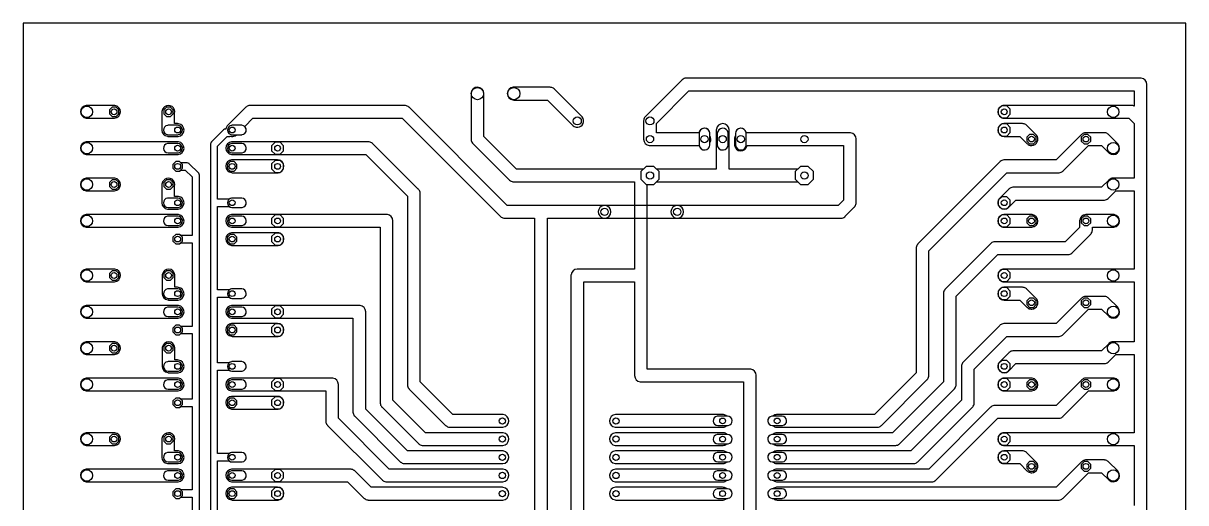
# Model space of a CAD drawing. Header units: millimetres. Extents: x -3 to 160, y -76 to 100.
# Drawn here: x -2.5 to 160, y 33 to 100 of the extents above; entities that cross this region are included whole.
import ezdxf

# ---------------------------------------------------------------- set-up
doc = ezdxf.new("R2010")
doc.units = ezdxf.units.MM

msp = doc.modelspace()

# ---------------------------------------------------------------- linework, layer by layer
at = {"layer": '16_copper'}
for points in [[(99.95, -3.81), (99.95, 50.8), (99.95, 50.81), (99.95, 50.82, 0.372272), (99.17, 51.68), (99.15, 51.68, 0.022523), (99.07, 51.69), (99.06, 51.69), (84.71, 51.69), (84.71, 77.47), (85.62, 77.47), (86, 77.85), (105.77, 77.85), (106.15, 77.47), (107.21, 77.47), (107.95, 78.21), (107.95, 79.27), (107.21, 80.01), (106.15, 80.01), (105.77, 79.63), (96.14, 79.63), (96.14, 85.09), (96.14, 85.16, 0.901634), (94.37, 85.2), (94.36, 85.09), (94.36, 79.63), (86, 79.63), (85.62, 80.01), (84.56, 80.01), (84.18, 79.63), (66.41, 79.63), (61.85, 84.19), (61.85, 90.17), (61.85, 90.24, 0.901634), (60.08, 90.28), (60.07, 90.17), (60.07, 83.82), (60.07, 83.79), (60.07, 83.75, 0.147805), (60.26, 83.27), (60.26, 83.27), (60.26, 83.27), (60.31, 83.21), (60.32, 83.2), (60.33, 83.19), (65.41, 78.11), (65.44, 78.09), (65.46, 78.07, 0.147806), (65.93, 77.86), (65.93, 77.86), (65.94, 77.86), (66.01, 77.85), (66.03, 77.85), (66.04, 77.85), (82.93, 77.85), (82.93, 65.66), (74.93, 65.66), (74.92, 65.66), (74.91, 65.66, 0.372272), (74.05, 64.88), (74.05, 64.86, 0.022523), (74.04, 64.78), (74.04, 64.77), (74.04, 20.69)], [(154.56, -69.85), (154.56, 91.44), (154.56, 91.45), (154.56, 91.46, 0.372272), (153.78, 92.32), (153.76, 92.32, 0.022523), (153.68, 92.33), (153.67, 92.33), (90.17, 92.33), (90.14, 92.33), (90.1, 92.33, 0.147805), (89.62, 92.14), (89.62, 92.14), (89.62, 92.14), (89.56, 92.09), (89.55, 92.08), (89.54, 92.07), (84.46, 86.99), (84.44, 86.96), (84.42, 86.94, 0.147806), (84.21, 86.47), (84.21, 86.47), (84.21, 86.46), (84.2, 86.39), (84.2, 86.37), (84.2, 86.36), (84.2, 83.82), (84.2, 83.81), (84.2, 83.8, 0.372272), (84.98, 82.94), (85, 82.94, 0.022523), (85.08, 82.93), (85.09, 82.93), (91.96, 82.93), (91.97, 82.87, 0.862606), (93.47, 83.02), (93.47, 83.36), (93.5, 83.41, 0.257005), (93.48, 84.27), (93.47, 84.28), (93.47, 84.62), (93.46, 84.69, 0.820678), (91.97, 84.77), (91.96, 84.71), (85.98, 84.71), (85.98, 85.99), (90.54, 90.55), (152.78, 90.55), (152.78, 88.43), (152.76, 88.44), (152.73, 88.46, 0.062973), (152.51, 88.51), (152.51, 88.51), (152.5, 88.51), (152.43, 88.52), (152.41, 88.52), (152.4, 88.52), (134.62, 88.52), (134.55, 88.52, 0.062973), (134.33, 88.47), (134.32, 88.47, 0.189946), (133.83, 88.04), (133.82, 88.01, 0.027621), (133.78, 87.92), (133.77, 87.9, 0.372273), (134.23, 86.83), (134.24, 86.83, 0.027419), (134.33, 86.79), (134.37, 86.78, 0.041952), (134.51, 86.75), (134.62, 86.74), (152.03, 86.74), (152.78, 85.99), (152.78, 78.36), (149.86, 78.36), (149.83, 78.36), (149.79, 78.36, 0.147805), (149.31, 78.17), (149.31, 78.17), (149.31, 78.17), (149.25, 78.12), (149.24, 78.11), (149.23, 78.1), (148.22, 77.09), (135.89, 77.09), (135.86, 77.09), (135.82, 77.09, 0.147805), (135.34, 76.9), (135.34, 76.9), (135.34, 76.9), (135.28, 76.85), (135.27, 76.84), (135.26, 76.83), (133.99, 75.56), (133.94, 75.5, 0.062973), (133.82, 75.32), (133.82, 75.31, 0.189946), (133.77, 74.66), (133.78, 74.64, 0.027621), (133.82, 74.55), (133.83, 74.53, 0.372272), (134.91, 74.09), (134.92, 74.09, 0.027421), (135, 74.13), (135.04, 74.15, 0.041951), (135.17, 74.23), (135.25, 74.3), (136.26, 75.31), (148.59, 75.31), (148.62, 75.31), (148.66, 75.31, 0.147805), (149.14, 75.5), (149.14, 75.5), (149.14, 75.5), (149.2, 75.55), (149.21, 75.56), (149.22, 75.57), (150.23, 76.58), (152.78, 76.58), (152.78, 65.66), (134.62, 65.66), (134.55, 65.66, 0.062973), (134.33, 65.61), (134.32, 65.61, 0.189946), (133.83, 65.18), (133.82, 65.15, 0.027621), (133.78, 65.06), (133.77, 65.04, 0.372273), (134.23, 63.97), (134.24, 63.97, 0.027419), (134.33, 63.93), (134.37, 63.92, 0.041952), (134.51, 63.89), (134.62, 63.88), (152.78, 63.88), (152.78, 55.5), (149.86, 55.5), (149.83, 55.5), (149.79, 55.5, 0.147805), (149.31, 55.31), (149.31, 55.31), (149.31, 55.31), (149.25, 55.26), (149.24, 55.25), (149.23, 55.24), (148.22, 54.23), (135.89, 54.23), (135.86, 54.23), (135.82, 54.23, 0.147805), (135.34, 54.04), (135.34, 54.04), (135.34, 54.04), (135.28, 53.99), (135.27, 53.98), (135.26, 53.97), (133.99, 52.7), (133.94, 52.64, 0.062973), (133.82, 52.46), (133.82, 52.45, 0.189946), (133.77, 51.8), (133.78, 51.78, 0.027621), (133.82, 51.69), (133.83, 51.67, 0.372272), (134.91, 51.23), (134.92, 51.23, 0.027421), (135, 51.27), (135.04, 51.29, 0.041951), (135.17, 51.37), (135.25, 51.44), (136.26, 52.45), (148.59, 52.45), (148.62, 52.45), (148.66, 52.45, 0.147805), (149.14, 52.64), (149.14, 52.64), (149.14, 52.64), (149.2, 52.69), (149.21, 52.7), (149.22, 52.71), (150.23, 53.72), (152.78, 53.72), (152.78, 42.8), (134.62, 42.8), (134.55, 42.8, 0.062973), (134.33, 42.75), (134.32, 42.75, 0.189946), (133.83, 42.32), (133.82, 42.29, 0.027621), (133.78, 42.2), (133.77, 42.18, 0.372273), (134.23, 41.11), (134.24, 41.11, 0.027419), (134.33, 41.07), (134.37, 41.06, 0.041952), (134.51, 41.03), (134.62, 41.02), (152.78, 41.02), (152.78, 32.64)], [(70.74, 24.13), (70.74, 72.77), (78.74, 72.77), (78.81, 72.77, 0.901634), (78.85, 74.54), (78.74, 74.55), (65.14, 74.55), (51.43, 88.26), (51.4, 88.28), (51.38, 88.3, 0.147806), (50.91, 88.51), (50.91, 88.51), (50.9, 88.51), (50.83, 88.52), (50.81, 88.52), (50.8, 88.52), (29.21, 88.52), (29.18, 88.52), (29.14, 88.52, 0.147805), (28.66, 88.33), (28.66, 88.33), (28.66, 88.33), (28.6, 88.28), (28.59, 88.27), (28.58, 88.26), (26.04, 85.72), (25.99, 85.66, 0.126448), (25.8, 85.27), (25.79, 85.22), (25.78, 85.22, 0.161128), (25.47, 85.12), (25.47, 85.11), (25.46, 85.11), (25.42, 85.07), (25.42, 85.07), (25.42, 85.07), (23.77, 83.42), (23.76, 83.41), (23.74, 83.39, 0.139562), (23.63, 83.14), (23.63, 83.13), (23.63, 83.12), (23.62, 83.07), (23.62, 83.07), (23.62, 83.06), (23.62, -1.79)], [(24.64, 29.72), (24.64, 38.86), (26.25, 38.86), (26.28, 38.84, 0.148336), (26.64, 38.71), (28.02, 38.71), (28.09, 38.72, 0.906346), (28.02, 40.03), (26.64, 40.03), (26.57, 40.02, 0.123338), (26.28, 39.9), (26.25, 39.88), (24.64, 39.88), (24.64, 51.56), (26.25, 51.56), (26.28, 51.54, 0.148336), (26.64, 51.41), (28.02, 51.41), (28.09, 51.42, 0.906346), (28.02, 52.73), (26.64, 52.73), (26.57, 52.72, 0.123338), (26.28, 52.6), (26.25, 52.58), (24.64, 52.58), (24.64, 61.72), (26.25, 61.72), (26.28, 61.7, 0.148336), (26.64, 61.57), (28.02, 61.57), (28.09, 61.58, 0.906346), (28.02, 62.89), (26.64, 62.89), (26.57, 62.88, 0.123338), (26.28, 62.76), (26.25, 62.74), (24.64, 62.74), (24.64, 74.42), (26.25, 74.42), (26.28, 74.4, 0.148336), (26.64, 74.27), (28.02, 74.27), (28.09, 74.28, 0.906346), (28.02, 75.59), (26.64, 75.59), (26.57, 75.58, 0.123338), (26.28, 75.46), (26.25, 75.44), (24.64, 75.44), (24.64, 82.85), (25.99, 84.2), (26.29, 84.2), (26.31, 84.2), (26.33, 84.2, 0.055524), (26.44, 84.22), (26.45, 84.23), (26.45, 84.23), (26.51, 84.21), (26.59, 84.2, 0.190941), (27.22, 84.39), (27.26, 84.43), (28.02, 84.43), (28.09, 84.44, 0.633243), (28.43, 85.58), (28.43, 85.59), (29.58, 86.74), (50.43, 86.74), (64.14, 73.03), (64.17, 73.01), (64.19, 72.99, 0.147806), (64.66, 72.78), (64.66, 72.78), (64.67, 72.78), (64.74, 72.77), (64.76, 72.77), (64.77, 72.77), (68.96, 72.77), (68.96, 24.5)], [(22.1, -66.58), (22.1, 78.74), (22.1, 78.76), (22.1, 78.78, 0.139564), (22, 79.04), (21.99, 79.05), (21.99, 79.05), (21.95, 79.1), (21.95, 79.1), (21.95, 79.1), (20.68, 80.37), (20.66, 80.38), (20.65, 80.4, 0.139562), (20.39, 80.51), (20.39, 80.51), (20.38, 80.51), (20.32, 80.52), (20.32, 80.52), (20.32, 80.52), (19.48, 80.52), (19.32, 80.67), (18.78, 80.67), (18.39, 80.28), (18.39, 79.74), (18.78, 79.35), (19.32, 79.35), (19.48, 79.5), (20.11, 79.5), (21.08, 78.53), (21.08, 70.36), (19.48, 70.36), (19.32, 70.51), (18.78, 70.51), (18.39, 70.12), (18.39, 69.58), (18.78, 69.19), (19.32, 69.19), (19.48, 69.34), (21.08, 69.34), (21.08, 57.66), (19.48, 57.66), (19.32, 57.81), (18.78, 57.81), (18.39, 57.42), (18.39, 56.88), (18.78, 56.49), (19.32, 56.49), (19.48, 56.64), (21.08, 56.64), (21.08, 47.5), (19.48, 47.5), (19.32, 47.65), (18.78, 47.65), (18.39, 47.26), (18.39, 46.72), (18.78, 46.33), (19.32, 46.33), (19.48, 46.48), (21.08, 46.48), (21.08, 34.8), (19.48, 34.8), (19.32, 34.95), (18.78, 34.95), (18.39, 34.56), (18.39, 34.02), (18.78, 33.63), (19.32, 33.63), (19.48, 33.78), (21.08, 33.78), (21.08, 24.64)], [(75.82, 20.32), (75.82, 63.88), (82.93, 63.88), (82.93, 50.8), (82.93, 50.79), (82.93, 50.78, 0.372272), (83.71, 49.92), (83.73, 49.92, 0.022523), (83.81, 49.91), (83.82, 49.91), (98.17, 49.91), (98.17, 25.02)]]:
    msp.add_lwpolyline(points, format="xyb", dxfattribs=at)
for points in [[(74.98, 85.47, 0.606311), (75.63, 86.91), (75.56, 86.99), (71.75, 90.8), (71.72, 90.82), (71.7, 90.84, 0.147806), (71.23, 91.05), (71.23, 91.05), (71.22, 91.05), (71.15, 91.06), (71.13, 91.06), (71.12, 91.06), (66.04, 91.06), (65.97, 91.06, 0.901634), (65.93, 89.29), (66.04, 89.28), (70.75, 89.28), (74.3, 85.73), (74.36, 85.68, 0.169297), (74.9, 85.47)], [(10.23, 86.74, 0.901634), (10.27, 88.51), (10.16, 88.52), (6.35, 88.52), (6.28, 88.52, 0.901634), (6.24, 86.75), (6.35, 86.74), (10.16, 86.74)], [(19.12, 84.2, 0.901634), (19.16, 85.97), (19.05, 85.98), (18.62, 85.98), (18.62, 87.34), (18.63, 87.38, 0.727432), (17.23, 88.33), (17.15, 88.26), (17.1, 88.21, 0.071208), (16.95, 88), (16.93, 87.97), (16.93, 87.97), (16.93, 87.97, 0.081962), (16.85, 87.69), (16.85, 87.69), (16.85, 87.68), (16.84, 87.61), (16.84, 87.59), (16.84, 87.58), (16.84, 85.09), (16.84, 85.08), (16.84, 85.07, 0.372272), (17.62, 84.21), (17.63, 84.21, 0.022523), (17.71, 84.2), (17.73, 84.2), (19.05, 84.2)], [(98.53, 84.77, 0.862606), (97.03, 84.62), (97.03, 84.28), (97.02, 84.25), (97, 84.23, 0.089698), (96.91, 83.93), (96.91, 83.91, 0.022523), (96.9, 83.83), (96.9, 83.82), (96.9, 83.06), (96.9, 82.98, 0.864329), (98.66, 82.88), (98.67, 82.93), (112.14, 82.93), (112.14, 75.3), (111.39, 74.55), (88.9, 74.55), (88.83, 74.55, 0.901634), (88.79, 72.78), (88.9, 72.77), (111.76, 72.77), (111.79, 72.77), (111.83, 72.77, 0.147805), (112.31, 72.96), (112.31, 72.96), (112.31, 72.96), (112.37, 73.01), (112.38, 73.02), (112.39, 73.03), (113.66, 74.3), (113.68, 74.33), (113.7, 74.35, 0.147806), (113.91, 74.82), (113.91, 74.82), (113.91, 74.83), (113.92, 74.9), (113.92, 74.92), (113.92, 74.93), (113.92, 83.82), (113.92, 83.83), (113.92, 83.84, 0.372272), (113.14, 84.7), (113.12, 84.7, 0.022523), (113.04, 84.71), (113.03, 84.71), (98.54, 84.71)], [(116.87, 43.56), (116.91, 43.56, 0.147805), (117.39, 43.75), (117.39, 43.75), (117.39, 43.75), (117.45, 43.8), (117.46, 43.81), (117.47, 43.82), (123.82, 50.17), (123.84, 50.2), (123.86, 50.22, 0.147806), (124.07, 50.69), (124.07, 50.69), (124.07, 50.7), (124.08, 50.77), (124.08, 50.79), (124.08, 50.8), (124.08, 68.21), (134.99, 79.12), (142.24, 79.12), (142.27, 79.12), (142.31, 79.12, 0.147805), (142.79, 79.31), (142.79, 79.31), (142.79, 79.31), (142.85, 79.36), (142.86, 79.37), (142.87, 79.38), (146.42, 82.93), (148.22, 82.93), (149.23, 81.92), (149.29, 81.87, 0.901635), (150.56, 83.1), (150.49, 83.18), (149.22, 84.45), (149.19, 84.47), (149.17, 84.49, 0.147806), (148.7, 84.7), (148.7, 84.7), (148.69, 84.7), (148.62, 84.71), (148.6, 84.71), (148.59, 84.71), (146.05, 84.71), (146.02, 84.71), (145.98, 84.71, 0.147805), (145.5, 84.52), (145.5, 84.52), (145.5, 84.52), (145.44, 84.47), (145.43, 84.46), (145.42, 84.45), (141.87, 80.9), (134.62, 80.9), (134.59, 80.9), (134.55, 80.9, 0.147805), (134.07, 80.71), (134.07, 80.71), (134.07, 80.71), (134.01, 80.66), (134, 80.65), (133.99, 80.64), (122.56, 69.21), (122.54, 69.18), (122.52, 69.16, 0.147806), (122.31, 68.69), (122.31, 68.69), (122.31, 68.68), (122.3, 68.61), (122.3, 68.59), (122.3, 68.58), (122.3, 51.17), (116.47, 45.34), (102.87, 45.34), (102.8, 45.34, 0.147806), (102.32, 45.15), (102.28, 45.11), (102.18, 45.11), (102.11, 45.1, 0.906346), (102.18, 43.79), (102.28, 43.79), (102.29, 43.78, 0.147806), (102.76, 43.57), (102.87, 43.56), (116.84, 43.56)], [(138.48, 82.93, 0.606311), (139.13, 84.37), (139.06, 84.45), (137.79, 85.72), (137.76, 85.74), (137.74, 85.76, 0.147806), (137.27, 85.97), (137.27, 85.97), (137.26, 85.97), (137.19, 85.98), (137.17, 85.98), (137.16, 85.98), (134.62, 85.98), (134.55, 85.98, 0.062973), (134.33, 85.93), (134.32, 85.93, 0.189946), (133.83, 85.5), (133.82, 85.47, 0.027621), (133.78, 85.38), (133.77, 85.36, 0.372273), (134.23, 84.29), (134.24, 84.29, 0.027419), (134.33, 84.25), (134.37, 84.24, 0.041952), (134.51, 84.21), (134.62, 84.2), (136.79, 84.2), (137.8, 83.19), (137.86, 83.14, 0.169297), (138.4, 82.93)], [(6.28, 83.44, 0.901634), (6.24, 81.67), (6.35, 81.66), (19.05, 81.66), (19.12, 81.66, 0.901634), (19.16, 83.43), (19.05, 83.44), (6.35, 83.44)], [(26.6, 83.44, 0.901634), (26.56, 81.67), (26.67, 81.66), (45.35, 81.66), (51.18, 75.83), (51.18, 49.53), (51.18, 49.5), (51.18, 49.46, 0.147805), (51.37, 48.98), (51.37, 48.98), (51.37, 48.98), (51.42, 48.92), (51.43, 48.91), (51.44, 48.9), (56.52, 43.82), (56.55, 43.8), (56.57, 43.78, 0.147806), (57.04, 43.57), (57.04, 43.57), (57.05, 43.57), (57.12, 43.56), (57.14, 43.56), (57.15, 43.56), (64.45, 43.56), (64.53, 43.56, 0.901634), (64.56, 45.33), (64.45, 45.34), (57.52, 45.34), (52.96, 49.9), (52.96, 76.2), (52.96, 76.23), (52.96, 76.27, 0.147805), (52.77, 76.75), (52.77, 76.75), (52.77, 76.75), (52.72, 76.81), (52.71, 76.82), (52.7, 76.83), (46.35, 83.18), (46.32, 83.2), (46.3, 83.22, 0.147806), (45.83, 83.43), (45.83, 83.43), (45.82, 83.43), (45.75, 83.44), (45.73, 83.44), (45.72, 83.44), (26.67, 83.44)], [(33.09, 79.12, 0.062973), (33.31, 79.17), (33.32, 79.17, 0.189946), (33.81, 79.6), (33.82, 79.63, 0.027621), (33.86, 79.72), (33.87, 79.74, 0.372273), (33.41, 80.81), (33.4, 80.81, 0.027419), (33.31, 80.85), (33.27, 80.86, 0.041952), (33.13, 80.89), (33.02, 80.9), (26.67, 80.9), (26.6, 80.9, 0.901634), (26.56, 79.13), (26.67, 79.12), (33.02, 79.12)], [(10.23, 76.58, 0.901634), (10.27, 78.35), (10.16, 78.36), (6.35, 78.36), (6.28, 78.36, 0.901634), (6.24, 76.59), (6.35, 76.58), (10.16, 76.58)], [(19.12, 74.04, 0.901634), (19.16, 75.81), (19.05, 75.82), (18.62, 75.82), (18.62, 77.18), (18.63, 77.22, 0.727432), (17.23, 78.17), (17.15, 78.1), (17.1, 78.05, 0.071208), (16.95, 77.84), (16.93, 77.81), (16.93, 77.81), (16.93, 77.81, 0.081962), (16.85, 77.53), (16.85, 77.53), (16.85, 77.52), (16.84, 77.45), (16.84, 77.43), (16.84, 77.42), (16.84, 74.93), (16.84, 74.92), (16.84, 74.91, 0.372272), (17.62, 74.05), (17.63, 74.05, 0.022523), (17.71, 74.04), (17.73, 74.04), (19.05, 74.04)], [(6.28, 73.28, 0.901634), (6.24, 71.51), (6.35, 71.5), (19.05, 71.5), (19.12, 71.5, 0.901634), (19.16, 73.27), (19.05, 73.28), (6.35, 73.28)], [(26.6, 73.28, 0.901634), (26.56, 71.51), (26.67, 71.5), (47.37, 71.5), (47.37, 46.99), (47.37, 46.96), (47.37, 46.92, 0.147805), (47.56, 46.44), (47.56, 46.44), (47.56, 46.44), (47.61, 46.38), (47.62, 46.37), (47.63, 46.36), (52.71, 41.28), (52.74, 41.26), (52.76, 41.24, 0.147806), (53.23, 41.03), (53.23, 41.03), (53.24, 41.03), (53.31, 41.02), (53.33, 41.02), (53.34, 41.02), (64.45, 41.02), (64.53, 41.02, 0.901634), (64.56, 42.79), (64.45, 42.8), (53.71, 42.8), (49.15, 47.36), (49.15, 72.39), (49.15, 72.4), (49.15, 72.41, 0.372272), (48.37, 73.27), (48.35, 73.27, 0.022523), (48.27, 73.28), (48.26, 73.28), (26.67, 73.28)], [(119.41, 41.02), (119.45, 41.02, 0.147805), (119.93, 41.21), (119.93, 41.21), (119.93, 41.21), (119.99, 41.26), (120, 41.27), (120.01, 41.28), (127.63, 48.9), (127.65, 48.93), (127.67, 48.95, 0.147806), (127.88, 49.42), (127.88, 49.42), (127.88, 49.43), (127.89, 49.5), (127.89, 49.52), (127.89, 49.53), (127.89, 61.86), (133.72, 67.69), (143.51, 67.69), (143.54, 67.69), (143.58, 67.69, 0.147805), (144.06, 67.88), (144.06, 67.88), (144.06, 67.88), (144.12, 67.93), (144.13, 67.94), (144.14, 67.95), (146.68, 70.49), (146.7, 70.52), (146.72, 70.54, 0.147806), (146.93, 71.01), (146.93, 71.01), (146.93, 71.02), (146.94, 71.09), (146.94, 71.11), (146.94, 71.12), (146.94, 71.5), (149.86, 71.5), (149.93, 71.5, 0.901634), (149.97, 73.27), (149.86, 73.28), (146.05, 73.28), (146.04, 73.28), (146.03, 73.28, 0.372272), (145.17, 72.5), (145.17, 72.48, 0.022523), (145.16, 72.4), (145.16, 72.39), (145.16, 71.49), (143.14, 69.47), (133.35, 69.47), (133.32, 69.47), (133.28, 69.47, 0.147805), (132.8, 69.28), (132.8, 69.28), (132.8, 69.28), (132.74, 69.23), (132.73, 69.22), (132.72, 69.21), (126.37, 62.86), (126.35, 62.83), (126.33, 62.81, 0.147806), (126.12, 62.34), (126.12, 62.34), (126.12, 62.33), (126.11, 62.26), (126.11, 62.24), (126.11, 62.23), (126.11, 49.9), (119.01, 42.8), (102.87, 42.8), (102.8, 42.8, 0.147806), (102.32, 42.61), (102.28, 42.57), (102.18, 42.57), (102.11, 42.56, 0.906346), (102.18, 41.25), (102.28, 41.25), (102.29, 41.24, 0.147806), (102.76, 41.03), (102.87, 41.02), (119.38, 41.02)], [(138.5, 71.5, 0.901634), (138.54, 73.27), (138.43, 73.28), (134.62, 73.28), (134.55, 73.28, 0.062973), (134.33, 73.23), (134.32, 73.23, 0.189946), (133.83, 72.8), (133.82, 72.77, 0.027621), (133.78, 72.68), (133.77, 72.66, 0.372273), (134.23, 71.59), (134.24, 71.59, 0.027419), (134.33, 71.55), (134.37, 71.54, 0.041952), (134.51, 71.51), (134.62, 71.5), (138.43, 71.5)], [(33.09, 68.96, 0.062973), (33.31, 69.01), (33.32, 69.01, 0.189946), (33.81, 69.44), (33.82, 69.47, 0.027621), (33.86, 69.56), (33.87, 69.58, 0.372273), (33.41, 70.65), (33.4, 70.65, 0.027419), (33.31, 70.69), (33.27, 70.7, 0.041952), (33.13, 70.73), (33.02, 70.74), (26.67, 70.74), (26.6, 70.74, 0.901634), (26.56, 68.97), (26.67, 68.96), (33.02, 68.96)], [(10.23, 63.88, 0.901634), (10.27, 65.65), (10.16, 65.66), (6.35, 65.66), (6.28, 65.66, 0.901634), (6.24, 63.89), (6.35, 63.88), (10.16, 63.88)], [(19.12, 61.34, 0.901634), (19.16, 63.11), (19.05, 63.12), (18.67, 63.12), (18.67, 64.77), (18.67, 64.84, 0.901634), (16.9, 64.88), (16.89, 64.77), (16.89, 62.23), (16.89, 62.22), (16.89, 62.21, 0.372272), (17.67, 61.35), (17.69, 61.35, 0.022523), (17.77, 61.34), (17.78, 61.34), (19.05, 61.34)], [(121.95, 38.48), (121.99, 38.48, 0.147805), (122.47, 38.67), (122.47, 38.67), (122.47, 38.67), (122.53, 38.72), (122.54, 38.73), (122.55, 38.74), (130.17, 46.36), (130.19, 46.39), (130.21, 46.41, 0.147806), (130.42, 46.88), (130.42, 46.88), (130.42, 46.89), (130.43, 46.96), (130.43, 46.98), (130.43, 46.99), (130.43, 51.7), (134.99, 56.26), (142.24, 56.26), (142.27, 56.26), (142.31, 56.26, 0.147805), (142.79, 56.45), (142.79, 56.45), (142.79, 56.45), (142.85, 56.5), (142.86, 56.51), (142.87, 56.52), (146.42, 60.07), (148.22, 60.07), (149.23, 59.06), (149.29, 59.01, 0.901635), (150.56, 60.24), (150.49, 60.32), (149.22, 61.59), (149.19, 61.61), (149.17, 61.63, 0.147806), (148.7, 61.84), (148.7, 61.84), (148.69, 61.84), (148.62, 61.85), (148.6, 61.85), (148.59, 61.85), (146.05, 61.85), (146.02, 61.85), (145.98, 61.85, 0.147805), (145.5, 61.66), (145.5, 61.66), (145.5, 61.66), (145.44, 61.61), (145.43, 61.6), (145.42, 61.59), (141.87, 58.04), (134.62, 58.04), (134.59, 58.04), (134.55, 58.04, 0.147805), (134.07, 57.85), (134.07, 57.85), (134.07, 57.85), (134.01, 57.8), (134, 57.79), (133.99, 57.78), (128.91, 52.7), (128.89, 52.67), (128.87, 52.65, 0.147806), (128.66, 52.18), (128.66, 52.18), (128.66, 52.17), (128.65, 52.1), (128.65, 52.08), (128.65, 52.07), (128.65, 47.36), (121.55, 40.26), (102.87, 40.26), (102.8, 40.26, 0.147806), (102.32, 40.07), (102.28, 40.03), (102.18, 40.03), (102.11, 40.02, 0.906346), (102.18, 38.71), (102.28, 38.71), (102.29, 38.7, 0.147806), (102.76, 38.49), (102.87, 38.48), (121.92, 38.48)], [(138.48, 60.07, 0.606311), (139.13, 61.51), (139.06, 61.59), (137.79, 62.86), (137.76, 62.88), (137.74, 62.9, 0.147806), (137.27, 63.11), (137.27, 63.11), (137.26, 63.11), (137.19, 63.12), (137.17, 63.12), (137.16, 63.12), (134.62, 63.12), (134.55, 63.12, 0.062973), (134.33, 63.07), (134.32, 63.07, 0.189946), (133.83, 62.64), (133.82, 62.61, 0.027621), (133.78, 62.52), (133.77, 62.5, 0.372273), (134.23, 61.43), (134.24, 61.43, 0.027419), (134.33, 61.39), (134.37, 61.38, 0.041952), (134.51, 61.35), (134.62, 61.34), (136.79, 61.34), (137.8, 60.33), (137.86, 60.28, 0.169297), (138.4, 60.07)], [(6.28, 60.58, 0.901634), (6.24, 58.81), (6.35, 58.8), (19.05, 58.8), (19.12, 58.8, 0.901634), (19.16, 60.57), (19.05, 60.58), (6.35, 60.58)], [(26.6, 60.58, 0.901634), (26.56, 58.81), (26.67, 58.8), (43.56, 58.8), (43.56, 45.72), (43.56, 45.69), (43.56, 45.65, 0.147805), (43.75, 45.17), (43.75, 45.17), (43.75, 45.17), (43.8, 45.11), (43.81, 45.1), (43.82, 45.09), (50.17, 38.74), (50.2, 38.72), (50.22, 38.7, 0.147806), (50.69, 38.49), (50.69, 38.49), (50.7, 38.49), (50.77, 38.48), (50.79, 38.48), (50.8, 38.48), (64.45, 38.48), (64.53, 38.48, 0.901634), (64.56, 40.25), (64.45, 40.26), (51.17, 40.26), (45.34, 46.09), (45.34, 59.69), (45.34, 59.7), (45.34, 59.71, 0.372272), (44.56, 60.57), (44.54, 60.57, 0.022523), (44.46, 60.58), (44.45, 60.58), (26.67, 60.58)], [(33.09, 56.26, 0.062973), (33.31, 56.31), (33.32, 56.31, 0.189946), (33.81, 56.74), (33.82, 56.77, 0.027621), (33.86, 56.86), (33.87, 56.88, 0.372273), (33.41, 57.95), (33.4, 57.95, 0.027419), (33.31, 57.99), (33.27, 58, 0.041952), (33.13, 58.03), (33.02, 58.04), (26.67, 58.04), (26.6, 58.04, 0.901634), (26.56, 56.27), (26.67, 56.26), (33.02, 56.26)], [(10.23, 53.72, 0.901634), (10.27, 55.49), (10.16, 55.5), (6.35, 55.5), (6.28, 55.5, 0.901634), (6.24, 53.73), (6.35, 53.72), (10.16, 53.72)], [(19.12, 51.18, 0.901634), (19.16, 52.95), (19.05, 52.96), (18.67, 52.96), (18.67, 54.61), (18.67, 54.68, 0.901634), (16.9, 54.72), (16.89, 54.61), (16.89, 52.07), (16.89, 52.06), (16.89, 52.05, 0.372272), (17.67, 51.19), (17.69, 51.19, 0.022523), (17.77, 51.18), (17.78, 51.18), (19.05, 51.18)], [(6.28, 50.42, 0.901634), (6.24, 48.65), (6.35, 48.64), (19.05, 48.64), (19.12, 48.64, 0.901634), (19.16, 50.41), (19.05, 50.42), (6.35, 50.42)], [(26.6, 50.42, 0.901634), (26.56, 48.65), (26.67, 48.64), (39.75, 48.64), (39.75, 44.45), (39.75, 44.42), (39.75, 44.38, 0.147805), (39.94, 43.9), (39.94, 43.9), (39.94, 43.9), (39.99, 43.84), (40, 43.83), (40.01, 43.82), (47.63, 36.2), (47.66, 36.18), (47.68, 36.16, 0.147806), (48.15, 35.95), (48.15, 35.95), (48.16, 35.95), (48.23, 35.94), (48.25, 35.94), (48.26, 35.94), (64.45, 35.94), (64.53, 35.94, 0.901634), (64.56, 37.71), (64.45, 37.72), (48.63, 37.72), (41.53, 44.82), (41.53, 49.53), (41.53, 49.54), (41.53, 49.55, 0.372272), (40.75, 50.41), (40.73, 50.41, 0.022523), (40.65, 50.42), (40.64, 50.42), (26.67, 50.42)], [(124.49, 35.94), (124.53, 35.94, 0.147805), (125.01, 36.13), (125.01, 36.13), (125.01, 36.13), (125.07, 36.18), (125.08, 36.19), (125.09, 36.2), (133.72, 44.83), (142.24, 44.83), (142.27, 44.83), (142.31, 44.83, 0.147805), (142.79, 45.02), (142.79, 45.02), (142.79, 45.02), (142.85, 45.07), (142.86, 45.08), (142.87, 45.09), (146.42, 48.64), (149.86, 48.64), (149.93, 48.64, 0.901634), (149.97, 50.41), (149.86, 50.42), (146.05, 50.42), (146.02, 50.42), (145.98, 50.42, 0.147805), (145.5, 50.23), (145.5, 50.23), (145.5, 50.23), (145.44, 50.18), (145.43, 50.17), (145.42, 50.16), (141.87, 46.61), (133.35, 46.61), (133.32, 46.61), (133.28, 46.61, 0.147805), (132.8, 46.42), (132.8, 46.42), (132.8, 46.42), (132.74, 46.37), (132.73, 46.36), (132.72, 46.35), (124.09, 37.72), (102.87, 37.72), (102.8, 37.72, 0.147806), (102.32, 37.53), (102.28, 37.49), (102.18, 37.49), (102.11, 37.48, 0.906346), (102.18, 36.17), (102.28, 36.17), (102.29, 36.16, 0.147806), (102.76, 35.95), (102.87, 35.94), (124.46, 35.94)], [(138.5, 48.64, 0.901634), (138.54, 50.41), (138.43, 50.42), (134.62, 50.42), (134.55, 50.42, 0.062973), (134.33, 50.37), (134.32, 50.37, 0.189946), (133.83, 49.94), (133.82, 49.91, 0.027621), (133.78, 49.82), (133.77, 49.8, 0.372273), (134.23, 48.73), (134.24, 48.73, 0.027419), (134.33, 48.69), (134.37, 48.68, 0.041952), (134.51, 48.65), (134.62, 48.64), (138.43, 48.64)], [(33.09, 46.1, 0.062973), (33.31, 46.15), (33.32, 46.15, 0.189946), (33.81, 46.58), (33.82, 46.61, 0.027621), (33.86, 46.7), (33.87, 46.72, 0.372273), (33.41, 47.79), (33.4, 47.79, 0.027419), (33.31, 47.83), (33.27, 47.84, 0.041952), (33.13, 47.87), (33.02, 47.88), (26.67, 47.88), (26.6, 47.88, 0.901634), (26.56, 46.11), (26.67, 46.1), (33.02, 46.1)], [(95.32, 43.56, 0.147806), (95.8, 43.75), (95.84, 43.79), (95.94, 43.79), (96.01, 43.8, 0.906346), (95.94, 45.11), (95.84, 45.11), (95.83, 45.12, 0.147806), (95.36, 45.33), (95.25, 45.34), (80.33, 45.34), (80.25, 45.34, 0.901634), (80.22, 43.57), (80.33, 43.56), (95.25, 43.56)], [(10.23, 41.02, 0.901634), (10.27, 42.79), (10.16, 42.8), (6.35, 42.8), (6.28, 42.8, 0.901634), (6.24, 41.03), (6.35, 41.02), (10.16, 41.02)], [(19.12, 38.48, 0.901634), (19.16, 40.25), (19.05, 40.26), (18.62, 40.26), (18.62, 41.62), (18.63, 41.66, 0.727432), (17.23, 42.61), (17.15, 42.54), (17.1, 42.49, 0.071208), (16.95, 42.28), (16.93, 42.25), (16.93, 42.25), (16.93, 42.25, 0.081962), (16.85, 41.97), (16.85, 41.97), (16.85, 41.96), (16.84, 41.89), (16.84, 41.87), (16.84, 41.86), (16.84, 39.37), (16.84, 39.36), (16.84, 39.35, 0.372272), (17.62, 38.49), (17.63, 38.49, 0.022523), (17.71, 38.48), (17.73, 38.48), (19.05, 38.48)], [(95.32, 41.02, 0.147806), (95.8, 41.21), (95.84, 41.25), (95.94, 41.25), (96.01, 41.26, 0.906346), (95.94, 42.57), (95.84, 42.57), (95.83, 42.58, 0.147806), (95.36, 42.79), (95.25, 42.8), (80.33, 42.8), (80.25, 42.8, 0.901634), (80.22, 41.03), (80.33, 41.02), (95.25, 41.02)], [(95.32, 38.48, 0.147806), (95.8, 38.67), (95.84, 38.71), (95.94, 38.71), (96.01, 38.72, 0.906346), (95.94, 40.03), (95.84, 40.03), (95.83, 40.04, 0.147806), (95.36, 40.25), (95.25, 40.26), (80.33, 40.26), (80.25, 40.26, 0.901634), (80.22, 38.49), (80.33, 38.48), (95.25, 38.48)], [(138.48, 37.21, 0.606311), (139.13, 38.65), (139.06, 38.73), (137.79, 40), (137.76, 40.02), (137.74, 40.04, 0.147806), (137.27, 40.25), (137.27, 40.25), (137.26, 40.25), (137.19, 40.26), (137.17, 40.26), (137.16, 40.26), (134.62, 40.26), (134.55, 40.26, 0.062973), (134.33, 40.21), (134.32, 40.21, 0.189946), (133.83, 39.78), (133.82, 39.75, 0.027621), (133.78, 39.66), (133.77, 39.64, 0.372273), (134.23, 38.57), (134.24, 38.57, 0.027419), (134.33, 38.53), (134.37, 38.52, 0.041952), (134.51, 38.49), (134.62, 38.48), (136.79, 38.48), (137.8, 37.47), (137.86, 37.42, 0.169297), (138.4, 37.21)], [(6.28, 37.72, 0.901634), (6.24, 35.95), (6.35, 35.94), (19.05, 35.94), (19.12, 35.94, 0.901634), (19.16, 37.71), (19.05, 37.72), (6.35, 37.72)], [(26.6, 37.72, 0.901634), (26.56, 35.95), (26.67, 35.94), (42.81, 35.94), (45.09, 33.66), (45.12, 33.64), (45.14, 33.62, 0.147806), (45.61, 33.41), (45.61, 33.41), (45.62, 33.41), (45.69, 33.4), (45.71, 33.4), (45.72, 33.4), (64.45, 33.4), (64.53, 33.4, 0.901634), (64.56, 35.17), (64.45, 35.18), (46.09, 35.18), (43.81, 37.46), (43.78, 37.48), (43.76, 37.5, 0.147806), (43.29, 37.71), (43.29, 37.71), (43.28, 37.71), (43.21, 37.72), (43.19, 37.72), (43.18, 37.72), (26.67, 37.72)], [(95.32, 35.94, 0.147806), (95.8, 36.13), (95.84, 36.17), (95.94, 36.17), (96.01, 36.18, 0.906346), (95.94, 37.49), (95.84, 37.49), (95.83, 37.5, 0.147806), (95.36, 37.71), (95.25, 37.72), (80.33, 37.72), (80.25, 37.72, 0.901634), (80.22, 35.95), (80.33, 35.94), (95.25, 35.94)], [(142.27, 33.4), (142.31, 33.4, 0.147805), (142.79, 33.59), (142.79, 33.59), (142.79, 33.59), (142.85, 33.64), (142.86, 33.65), (142.87, 33.66), (146.42, 37.21), (148.22, 37.21), (149.23, 36.2), (149.29, 36.15, 0.901635), (150.56, 37.38), (150.49, 37.46), (149.22, 38.73), (149.19, 38.75), (149.17, 38.77, 0.147806), (148.7, 38.98), (148.7, 38.98), (148.69, 38.98), (148.62, 38.99), (148.6, 38.99), (148.59, 38.99), (146.05, 38.99), (146.02, 38.99), (145.98, 38.99, 0.147805), (145.5, 38.8), (145.5, 38.8), (145.5, 38.8), (145.44, 38.75), (145.43, 38.74), (145.42, 38.73), (141.87, 35.18), (102.87, 35.18), (102.8, 35.18, 0.147806), (102.32, 34.99), (102.28, 34.95), (102.18, 34.95), (102.11, 34.94, 0.906346), (102.18, 33.63), (102.28, 33.63), (102.29, 33.62, 0.147806), (102.76, 33.41), (102.87, 33.4), (142.24, 33.4)], [(33.09, 33.4, 0.062973), (33.31, 33.45), (33.32, 33.45, 0.189946), (33.81, 33.88), (33.82, 33.91, 0.027621), (33.86, 34), (33.87, 34.02, 0.372273), (33.41, 35.09), (33.4, 35.09, 0.027419), (33.31, 35.13), (33.27, 35.14, 0.041952), (33.13, 35.17), (33.02, 35.18), (26.67, 35.18), (26.6, 35.18, 0.901634), (26.56, 33.41), (26.67, 33.4), (33.02, 33.4)], [(95.32, 33.4, 0.147806), (95.8, 33.59), (95.84, 33.63), (95.94, 33.63), (96.01, 33.64, 0.906346), (95.94, 34.95), (95.84, 34.95), (95.83, 34.96, 0.147806), (95.36, 35.17), (95.25, 35.18), (80.33, 35.18), (80.25, 35.18, 0.901634), (80.22, 33.41), (80.33, 33.4), (95.25, 33.4)]]:
    msp.add_lwpolyline(points, format="xyb", close=True, dxfattribs=at)
at = {"layer": '1_copper'}
for points in [[(10.82, 87.36), (10.82, 87.9), (10.43, 88.29), (9.89, 88.29), (9.5, 87.9), (9.5, 87.36), (9.89, 86.97), (10.43, 86.97)], [(18.44, 87.36), (18.44, 87.9), (18.05, 88.29), (17.51, 88.29), (17.12, 87.9), (17.12, 87.36), (17.51, 86.97), (18.05, 86.97)], [(135.46, 87.28), (135.46, 87.98), (134.97, 88.47), (134.27, 88.47), (133.78, 87.98), (133.78, 87.28), (134.27, 86.79), (134.97, 86.79)], [(135.46, 84.74), (135.46, 85.44), (134.97, 85.93), (134.27, 85.93), (133.78, 85.44), (133.78, 84.74), (134.27, 84.25), (134.97, 84.25)], [(33.86, 82.2), (33.86, 82.9), (33.37, 83.39), (32.67, 83.39), (32.18, 82.9), (32.18, 82.2), (32.67, 81.71), (33.37, 81.71)], [(139.09, 83.55), (139.09, 84.09), (138.7, 84.48), (138.16, 84.48), (137.77, 84.09), (137.77, 83.55), (138.16, 83.16), (138.7, 83.16)], [(146.71, 83.55), (146.71, 84.09), (146.32, 84.48), (145.78, 84.48), (145.39, 84.09), (145.39, 83.55), (145.78, 83.16), (146.32, 83.16)], [(19.71, 79.74), (19.71, 80.28), (19.32, 80.67), (18.78, 80.67), (18.39, 80.28), (18.39, 79.74), (18.78, 79.35), (19.32, 79.35)], [(27.33, 79.74), (27.33, 80.28), (26.94, 80.67), (26.4, 80.67), (26.01, 80.28), (26.01, 79.74), (26.4, 79.35), (26.94, 79.35)], [(33.86, 79.66), (33.86, 80.36), (33.37, 80.85), (32.67, 80.85), (32.18, 80.36), (32.18, 79.66), (32.67, 79.17), (33.37, 79.17)], [(86.36, 78.21), (86.36, 79.27), (85.62, 80.01), (84.56, 80.01), (83.82, 79.27), (83.82, 78.21), (84.56, 77.47), (85.62, 77.47)], [(107.95, 78.21), (107.95, 79.27), (107.21, 80.01), (106.15, 80.01), (105.41, 79.27), (105.41, 78.21), (106.15, 77.47), (107.21, 77.47)], [(10.82, 77.2), (10.82, 77.74), (10.43, 78.13), (9.89, 78.13), (9.5, 77.74), (9.5, 77.2), (9.89, 76.81), (10.43, 76.81)], [(18.44, 77.2), (18.44, 77.74), (18.05, 78.13), (17.51, 78.13), (17.12, 77.74), (17.12, 77.2), (17.51, 76.81), (18.05, 76.81)], [(135.46, 74.58), (135.46, 75.28), (134.97, 75.77), (134.27, 75.77), (133.78, 75.28), (133.78, 74.58), (134.27, 74.09), (134.97, 74.09)], [(33.86, 72.04), (33.86, 72.74), (33.37, 73.23), (32.67, 73.23), (32.18, 72.74), (32.18, 72.04), (32.67, 71.55), (33.37, 71.55)], [(135.46, 72.04), (135.46, 72.74), (134.97, 73.23), (134.27, 73.23), (133.78, 72.74), (133.78, 72.04), (134.27, 71.55), (134.97, 71.55)], [(139.09, 72.12), (139.09, 72.66), (138.7, 73.05), (138.16, 73.05), (137.77, 72.66), (137.77, 72.12), (138.16, 71.73), (138.7, 71.73)], [(146.71, 72.12), (146.71, 72.66), (146.32, 73.05), (145.78, 73.05), (145.39, 72.66), (145.39, 72.12), (145.78, 71.73), (146.32, 71.73)], [(19.71, 69.58), (19.71, 70.12), (19.32, 70.51), (18.78, 70.51), (18.39, 70.12), (18.39, 69.58), (18.78, 69.19), (19.32, 69.19)], [(27.33, 69.58), (27.33, 70.12), (26.94, 70.51), (26.4, 70.51), (26.01, 70.12), (26.01, 69.58), (26.4, 69.19), (26.94, 69.19)], [(33.86, 69.5), (33.86, 70.2), (33.37, 70.69), (32.67, 70.69), (32.18, 70.2), (32.18, 69.5), (32.67, 69.01), (33.37, 69.01)], [(10.82, 64.5), (10.82, 65.04), (10.43, 65.43), (9.89, 65.43), (9.5, 65.04), (9.5, 64.5), (9.89, 64.11), (10.43, 64.11)], [(18.44, 64.5), (18.44, 65.04), (18.05, 65.43), (17.51, 65.43), (17.12, 65.04), (17.12, 64.5), (17.51, 64.11), (18.05, 64.11)], [(135.46, 64.42), (135.46, 65.12), (134.97, 65.61), (134.27, 65.61), (133.78, 65.12), (133.78, 64.42), (134.27, 63.93), (134.97, 63.93)], [(135.46, 61.88), (135.46, 62.58), (134.97, 63.07), (134.27, 63.07), (133.78, 62.58), (133.78, 61.88), (134.27, 61.39), (134.97, 61.39)], [(33.86, 59.34), (33.86, 60.04), (33.37, 60.53), (32.67, 60.53), (32.18, 60.04), (32.18, 59.34), (32.67, 58.85), (33.37, 58.85)], [(139.09, 60.69), (139.09, 61.23), (138.7, 61.62), (138.16, 61.62), (137.77, 61.23), (137.77, 60.69), (138.16, 60.3), (138.7, 60.3)], [(146.71, 60.69), (146.71, 61.23), (146.32, 61.62), (145.78, 61.62), (145.39, 61.23), (145.39, 60.69), (145.78, 60.3), (146.32, 60.3)], [(19.71, 56.88), (19.71, 57.42), (19.32, 57.81), (18.78, 57.81), (18.39, 57.42), (18.39, 56.88), (18.78, 56.49), (19.32, 56.49)], [(27.33, 56.88), (27.33, 57.42), (26.94, 57.81), (26.4, 57.81), (26.01, 57.42), (26.01, 56.88), (26.4, 56.49), (26.94, 56.49)], [(33.86, 56.8), (33.86, 57.5), (33.37, 57.99), (32.67, 57.99), (32.18, 57.5), (32.18, 56.8), (32.67, 56.31), (33.37, 56.31)], [(10.82, 54.34), (10.82, 54.88), (10.43, 55.27), (9.89, 55.27), (9.5, 54.88), (9.5, 54.34), (9.89, 53.95), (10.43, 53.95)], [(18.44, 54.34), (18.44, 54.88), (18.05, 55.27), (17.51, 55.27), (17.12, 54.88), (17.12, 54.34), (17.51, 53.95), (18.05, 53.95)], [(135.46, 51.72), (135.46, 52.42), (134.97, 52.91), (134.27, 52.91), (133.78, 52.42), (133.78, 51.72), (134.27, 51.23), (134.97, 51.23)], [(33.86, 49.18), (33.86, 49.88), (33.37, 50.37), (32.67, 50.37), (32.18, 49.88), (32.18, 49.18), (32.67, 48.69), (33.37, 48.69)], [(135.46, 49.18), (135.46, 49.88), (134.97, 50.37), (134.27, 50.37), (133.78, 49.88), (133.78, 49.18), (134.27, 48.69), (134.97, 48.69)], [(139.09, 49.26), (139.09, 49.8), (138.7, 50.19), (138.16, 50.19), (137.77, 49.8), (137.77, 49.26), (138.16, 48.87), (138.7, 48.87)], [(146.71, 49.26), (146.71, 49.8), (146.32, 50.19), (145.78, 50.19), (145.39, 49.8), (145.39, 49.26), (145.78, 48.87), (146.32, 48.87)], [(19.71, 46.72), (19.71, 47.26), (19.32, 47.65), (18.78, 47.65), (18.39, 47.26), (18.39, 46.72), (18.78, 46.33), (19.32, 46.33)], [(27.33, 46.72), (27.33, 47.26), (26.94, 47.65), (26.4, 47.65), (26.01, 47.26), (26.01, 46.72), (26.4, 46.33), (26.94, 46.33)], [(33.86, 46.64), (33.86, 47.34), (33.37, 47.83), (32.67, 47.83), (32.18, 47.34), (32.18, 46.64), (32.67, 46.15), (33.37, 46.15)], [(10.82, 41.64), (10.82, 42.18), (10.43, 42.57), (9.89, 42.57), (9.5, 42.18), (9.5, 41.64), (9.89, 41.25), (10.43, 41.25)], [(18.44, 41.64), (18.44, 42.18), (18.05, 42.57), (17.51, 42.57), (17.12, 42.18), (17.12, 41.64), (17.51, 41.25), (18.05, 41.25)], [(135.46, 41.56), (135.46, 42.26), (134.97, 42.75), (134.27, 42.75), (133.78, 42.26), (133.78, 41.56), (134.27, 41.07), (134.97, 41.07)], [(135.46, 39.02), (135.46, 39.72), (134.97, 40.21), (134.27, 40.21), (133.78, 39.72), (133.78, 39.02), (134.27, 38.53), (134.97, 38.53)], [(33.86, 36.48), (33.86, 37.18), (33.37, 37.67), (32.67, 37.67), (32.18, 37.18), (32.18, 36.48), (32.67, 35.99), (33.37, 35.99)], [(139.09, 37.83), (139.09, 38.37), (138.7, 38.76), (138.16, 38.76), (137.77, 38.37), (137.77, 37.83), (138.16, 37.44), (138.7, 37.44)], [(146.71, 37.83), (146.71, 38.37), (146.32, 38.76), (145.78, 38.76), (145.39, 38.37), (145.39, 37.83), (145.78, 37.44), (146.32, 37.44)], [(19.71, 34.02), (19.71, 34.56), (19.32, 34.95), (18.78, 34.95), (18.39, 34.56), (18.39, 34.02), (18.78, 33.63), (19.32, 33.63)], [(27.33, 34.02), (27.33, 34.56), (26.94, 34.95), (26.4, 34.95), (26.01, 34.56), (26.01, 34.02), (26.4, 33.63), (26.94, 33.63)], [(33.86, 33.94), (33.86, 34.64), (33.37, 35.13), (32.67, 35.13), (32.18, 34.64), (32.18, 33.94), (32.67, 33.45), (33.37, 33.45)]]:
    msp.add_lwpolyline(points, close=True, dxfattribs=at)
for points in [[(19.15, 84.44, 0.906346), (19.08, 85.75), (17.7, 85.75), (17.63, 85.74, 0.906346), (17.7, 84.43), (19.08, 84.43)], [(28.09, 84.44, 0.906346), (28.02, 85.75), (26.64, 85.75), (26.57, 85.74, 0.906346), (26.64, 84.43), (28.02, 84.43)], [(92.82, 82.3, 0.357806), (93.47, 83.02), (93.47, 84.62), (93.46, 84.69, 0.906347), (91.95, 84.62), (91.95, 83.02), (91.96, 82.95, 0.385742), (92.75, 82.3)], [(95.36, 82.3, 0.357806), (96.01, 83.02), (96.01, 84.62), (96, 84.69, 0.906347), (94.49, 84.62), (94.49, 83.02), (94.5, 82.95, 0.385742), (95.29, 82.3)], [(97.9, 82.3, 0.357806), (98.55, 83.02), (98.55, 84.62), (98.54, 84.69, 0.906347), (97.03, 84.62), (97.03, 83.02), (97.04, 82.95, 0.385742), (97.83, 82.3)], [(19.15, 81.9, 0.906346), (19.08, 83.21), (17.7, 83.21), (17.63, 83.2, 0.906346), (17.7, 81.89), (19.08, 81.89)], [(28.09, 81.9, 0.906346), (28.02, 83.21), (26.64, 83.21), (26.57, 83.2, 0.906346), (26.64, 81.89), (28.02, 81.89)], [(19.15, 74.28, 0.906346), (19.08, 75.59), (17.7, 75.59), (17.63, 75.58, 0.906346), (17.7, 74.27), (19.08, 74.27)], [(28.09, 74.28, 0.906346), (28.02, 75.59), (26.64, 75.59), (26.57, 75.58, 0.906346), (26.64, 74.27), (28.02, 74.27)], [(88.97, 72.77, 0.901634), (89.01, 74.54), (88.9, 74.55), (78.74, 74.55), (78.67, 74.55, 0.901634), (78.63, 72.78), (78.74, 72.77), (88.9, 72.77)], [(19.15, 71.74, 0.906346), (19.08, 73.05), (17.7, 73.05), (17.63, 73.04, 0.906346), (17.7, 71.73), (19.08, 71.73)], [(28.09, 71.74, 0.906346), (28.02, 73.05), (26.64, 73.05), (26.57, 73.04, 0.906346), (26.64, 71.73), (28.02, 71.73)], [(19.15, 61.58, 0.906346), (19.08, 62.89), (17.7, 62.89), (17.63, 62.88, 0.906346), (17.7, 61.57), (19.08, 61.57)], [(28.09, 61.58, 0.906346), (28.02, 62.89), (26.64, 62.89), (26.57, 62.88, 0.906346), (26.64, 61.57), (28.02, 61.57)], [(19.15, 59.04, 0.906346), (19.08, 60.35), (17.7, 60.35), (17.63, 60.34, 0.906346), (17.7, 59.03), (19.08, 59.03)], [(28.09, 59.04, 0.906346), (28.02, 60.35), (26.64, 60.35), (26.57, 60.34, 0.906346), (26.64, 59.03), (28.02, 59.03)], [(19.15, 51.42, 0.906346), (19.08, 52.73), (17.7, 52.73), (17.63, 52.72, 0.906346), (17.7, 51.41), (19.08, 51.41)], [(28.09, 51.42, 0.906346), (28.02, 52.73), (26.64, 52.73), (26.57, 52.72, 0.906346), (26.64, 51.41), (28.02, 51.41)], [(19.15, 48.88, 0.906346), (19.08, 50.19), (17.7, 50.19), (17.63, 50.18, 0.906346), (17.7, 48.87), (19.08, 48.87)], [(28.09, 48.88, 0.906346), (28.02, 50.19), (26.64, 50.19), (26.57, 50.18, 0.906346), (26.64, 48.87), (28.02, 48.87)], [(96.01, 43.8, 0.906346), (95.94, 45.11), (94.56, 45.11), (94.49, 45.1, 0.906346), (94.56, 43.79), (95.94, 43.79)], [(103.63, 43.8, 0.906346), (103.56, 45.11), (102.18, 45.11), (102.11, 45.1, 0.906346), (102.18, 43.79), (103.56, 43.79)], [(96.01, 41.26, 0.906346), (95.94, 42.57), (94.56, 42.57), (94.49, 42.56, 0.906346), (94.56, 41.25), (95.94, 41.25)], [(103.63, 41.26, 0.906346), (103.56, 42.57), (102.18, 42.57), (102.11, 42.56, 0.906346), (102.18, 41.25), (103.56, 41.25)], [(19.15, 38.72, 0.906346), (19.08, 40.03), (17.7, 40.03), (17.63, 40.02, 0.906346), (17.7, 38.71), (19.08, 38.71)], [(28.09, 38.72, 0.906346), (28.02, 40.03), (26.64, 40.03), (26.57, 40.02, 0.906346), (26.64, 38.71), (28.02, 38.71)], [(96.01, 38.72, 0.906346), (95.94, 40.03), (94.56, 40.03), (94.49, 40.02, 0.906346), (94.56, 38.71), (95.94, 38.71)], [(103.63, 38.72, 0.906346), (103.56, 40.03), (102.18, 40.03), (102.11, 40.02, 0.906346), (102.18, 38.71), (103.56, 38.71)], [(19.15, 36.18, 0.906346), (19.08, 37.49), (17.7, 37.49), (17.63, 37.48, 0.906346), (17.7, 36.17), (19.08, 36.17)], [(28.09, 36.18, 0.906346), (28.02, 37.49), (26.64, 37.49), (26.57, 37.48, 0.906346), (26.64, 36.17), (28.02, 36.17)], [(96.01, 36.18, 0.906346), (95.94, 37.49), (94.56, 37.49), (94.49, 37.48, 0.906346), (94.56, 36.17), (95.94, 36.17)], [(103.63, 36.18, 0.906346), (103.56, 37.49), (102.18, 37.49), (102.11, 37.48, 0.906346), (102.18, 36.17), (103.56, 36.17)], [(96.01, 33.64, 0.906346), (95.94, 34.95), (94.56, 34.95), (94.49, 34.94, 0.906346), (94.56, 33.63), (95.94, 33.63)], [(103.63, 33.64, 0.906346), (103.56, 34.95), (102.18, 34.95), (102.11, 34.94, 0.906346), (102.18, 33.63), (103.56, 33.63)]]:
    msp.add_lwpolyline(points, format="xyb", close=True, dxfattribs=at)
at = {"layer": 'drills_PTH'}
for centre, radius in [((60.96, 90.17), 0.85), ((66.04, 90.17), 0.85), ((6.35, 87.63), 0.8), ((10.16, 87.63), 0.406), ((17.78, 87.63), 0.406), ((134.62, 87.63), 0.406), ((149.86, 87.63), 0.8), ((74.93, 86.36), 0.559), ((85.09, 86.36), 0.559), ((19.05, 85.09), 0.406), ((26.67, 85.09), 0.406), ((134.62, 85.09), 0.406), ((6.35, 82.55), 0.8), ((19.05, 82.55), 0.406), ((26.67, 82.55), 0.406), ((33.02, 82.55), 0.406), ((85.09, 83.82), 0.508), ((92.71, 83.82), 0.508), ((95.25, 83.82), 0.508), ((97.79, 83.82), 0.508), ((106.68, 83.82), 0.508), ((138.43, 83.82), 0.406), ((146.05, 83.82), 0.406), ((149.86, 82.55), 0.8), ((19.05, 80.01), 0.406), ((26.67, 80.01), 0.406), ((33.02, 80.01), 0.406), ((6.35, 77.47), 0.8), ((85.09, 78.74), 0.508), ((106.68, 78.74), 0.508), ((149.86, 77.47), 0.8), ((10.16, 77.47), 0.406), ((17.78, 77.47), 0.406), ((19.05, 74.93), 0.406), ((26.67, 74.93), 0.406), ((134.62, 74.93), 0.406), ((6.35, 72.39), 0.8), ((149.86, 72.39), 0.8), ((19.05, 72.39), 0.406), ((26.67, 72.39), 0.406), ((33.02, 72.39), 0.406), ((134.62, 72.39), 0.406), ((138.43, 72.39), 0.406), ((146.05, 72.39), 0.406), ((19.05, 69.85), 0.406), ((26.67, 69.85), 0.406), ((33.02, 69.85), 0.406), ((6.35, 64.77), 0.8), ((10.16, 64.77), 0.406), ((17.78, 64.77), 0.406), ((134.62, 64.77), 0.406), ((149.86, 64.77), 0.8), ((19.05, 62.23), 0.406), ((26.67, 62.23), 0.406), ((134.62, 62.23), 0.406), ((6.35, 59.69), 0.8), ((138.43, 60.96), 0.406), ((146.05, 60.96), 0.406), ((149.86, 59.69), 0.8), ((19.05, 59.69), 0.406), ((26.67, 59.69), 0.406), ((33.02, 59.69), 0.406), ((19.05, 57.15), 0.406), ((26.67, 57.15), 0.406), ((33.02, 57.15), 0.406), ((6.35, 54.61), 0.8), ((149.86, 54.61), 0.8), ((10.16, 54.61), 0.406), ((17.78, 54.61), 0.406), ((19.05, 52.07), 0.406), ((26.67, 52.07), 0.406), ((134.62, 52.07), 0.406), ((6.35, 49.53), 0.8), ((19.05, 49.53), 0.406), ((26.67, 49.53), 0.406), ((33.02, 49.53), 0.406), ((134.62, 49.53), 0.406), ((138.43, 49.53), 0.406), ((146.05, 49.53), 0.406), ((149.86, 49.53), 0.8), ((19.05, 46.99), 0.406), ((26.67, 46.99), 0.406), ((33.02, 46.99), 0.406), ((64.45, 44.45), 0.438), ((80.33, 44.45), 0.438), ((95.25, 44.45), 0.406), ((102.87, 44.45), 0.406), ((6.35, 41.91), 0.8), ((10.16, 41.91), 0.406), ((17.78, 41.91), 0.406), ((64.45, 41.91), 0.438), ((80.33, 41.91), 0.438), ((95.25, 41.91), 0.406), ((102.87, 41.91), 0.406), ((134.62, 41.91), 0.406), ((149.86, 41.91), 0.8), ((19.05, 39.37), 0.406), ((26.67, 39.37), 0.406), ((64.45, 39.37), 0.438), ((80.33, 39.37), 0.438), ((95.25, 39.37), 0.406), ((102.87, 39.37), 0.406), ((134.62, 39.37), 0.406), ((6.35, 36.83), 0.8), ((138.43, 38.1), 0.406), ((146.05, 38.1), 0.406), ((149.86, 36.83), 0.8), ((19.05, 36.83), 0.406), ((26.67, 36.83), 0.406), ((33.02, 36.83), 0.406), ((64.45, 36.83), 0.438), ((80.33, 36.83), 0.438), ((95.25, 36.83), 0.406), ((102.87, 36.83), 0.406), ((19.05, 34.29), 0.406), ((26.67, 34.29), 0.406), ((33.02, 34.29), 0.406), ((64.45, 34.29), 0.438), ((80.33, 34.29), 0.438), ((95.25, 34.29), 0.406), ((102.87, 34.29), 0.406)]:
    msp.add_circle(centre, radius, dxfattribs=at)
at = {"layer": 'drills_via_1_16'}
for centre in [(78.74, 73.66), (88.9, 73.66)]:
    msp.add_circle(centre, 0.5, dxfattribs=at)
at = {"layer": 'outline'}
msp.add_lwpolyline([(-2.54, -76.2), (160, -76.2), (160, 100), (-2.54, 100), (-2.54, -76.2)], close=True, dxfattribs=at)

doc.saveas('drawing.dxf')
